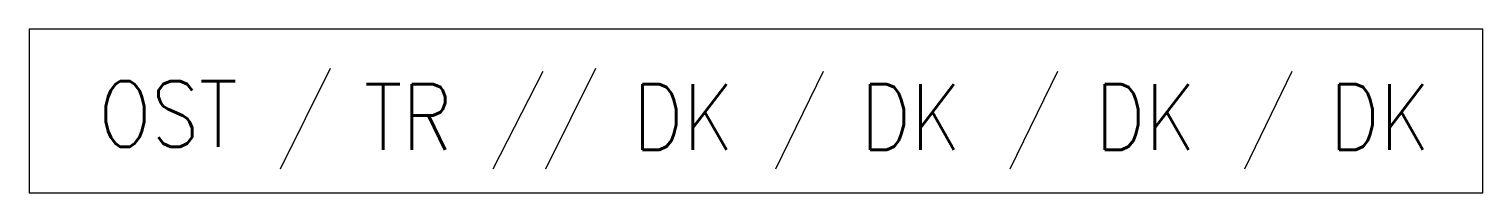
# Model space of a CAD drawing. Extents: x 215 to 370, y 153 to 170.
import ezdxf
from ezdxf.enums import TextEntityAlignment as Align

# ---------------------------------------------------------------- set-up
doc = ezdxf.new("R2010")
doc.units = 0
doc.header["$LTSCALE"] = 6
doc.layers.add('2', color=62, linetype='CONTINUOUS')
doc.layers.add('3', color=30, linetype='CONTINUOUS')
doc.styles.get("Standard").update_dxf_attribs({"font": 'simplex', "width": 0.85})

msp = doc.modelspace()

# ---------------------------------------------------------------- linework, layer by layer
at = {"layer": '2', "color": 0}
for p, q in [((370, 170.5), (215, 170.5)), ((215, 170.5), (215, 153)), ((370, 153), (370, 170.5)), ((215, 153), (370, 153))]:
    msp.add_line(p, q, dxfattribs=at)
at = {"layer": '3', "color": 0}
for p, q in [((241.82, 155.58), (247.15, 166.32)), ((264.48, 155.58), (269.82, 166)), ((270.08, 155.58), (275.42, 166.32)), ((294.61, 155.58), (299.68, 166)), ((319.61, 155.58), (324.68, 166)), ((344.61, 155.58), (349.68, 166))]:
    msp.add_line(p, q, dxfattribs=at)

# ---------------------------------------------------------------- texts
at = {"layer": '3', "color": 0, "width": 0.85}
for tag, text, p in [('OST', 'OS', (229.82, 161.44)), ('TR', 'T', (255.42, 161.11)), ('DK', 'D', (284.75, 161.11)), ('DK', 'D', (309.01, 161.11)), ('DK', 'D', (334.01, 161.11)), ('DK', 'D', (359.01, 161.11))]:
    msp.add_attdef(tag, text=text, height=7, dxfattribs=at).set_placement(p, align=Align.MIDDLE)

doc.saveas('drawing.dxf')
